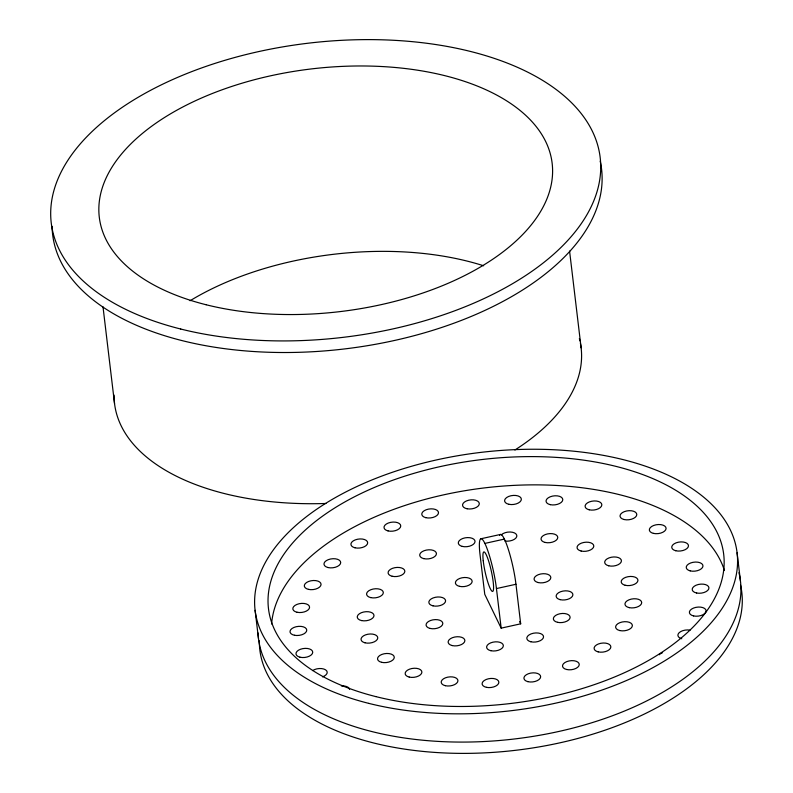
<?xml version="1.0" encoding="UTF-8"?>
<svg xmlns="http://www.w3.org/2000/svg" width="793" height="793" viewBox="0 0 793 793"><rect width="100%" height="100%" fill="white"/><g stroke="black" fill="none" stroke-linecap="round" stroke-linejoin="round"><path stroke-width="1.19" d="M480.935 538.764L500.452 534.452M499.58 535.414A33.712 5.184 77.5 0 1 507.788 547.715A33.712 5.184 77.5 0 1 515.965 584.263L520.684 623.823L501.166 628.145L484.761 594.334L480.043 554.763A33.712 5.184 77.5 0 1 484.88 543.413L504.388 539.091M501.166 628.145L496.448 588.575L515.965 584.263M519.623 621.643L520.684 623.823M737.084 552.761L740.454 581.021M569.582 251.113L581.11 347.8M255.108 610.313L258.478 638.573M103.001 306.812L114.539 403.508M738.937 572.685A242.698 130.042 -6.8 0 1 517.532 738.6A242.698 130.042 -6.8 0 1 258.042 632.923M271.602 623.972A229.217 122.816 -6.8 0 1 485.276 487.804A229.217 122.816 -6.8 0 1 724.396 570.345M484.88 543.413A33.712 5.184 77.5 0 1 496.448 588.575M740.563 585.175A242.698 130.042 -6.8 0 1 514.617 750.416A242.698 130.042 -6.8 0 1 259.341 640.813M501.295 534.849A8.426 4.52 -6.8 0 1 512.565 532.281A8.426 4.52 -6.8 0 1 515.916 538.041A8.426 4.52 -6.8 0 1 504.863 540.995M312.63 670.581A8.426 4.52 -6.8 0 1 325.536 669.807A8.426 4.52 -6.8 0 1 322.533 676.865M341.367 685.935A8.426 4.52 -6.8 0 1 349.584 689.385M659.251 654.75A8.426 4.52 -6.8 0 1 662.561 652.669M681.772 638.722A8.426 4.52 -6.8 0 1 678.967 632.883A8.426 4.52 -6.8 0 1 690.059 630.148M580.397 343.171A234.946 125.889 -6.8 0 1 514.895 450.008M325.943 503.476A234.946 125.889 -6.8 0 1 114.053 395.073M579.356 338.581A234.946 125.889 -6.8 0 1 579.911 340.871M600.202 161.157A276.41 148.103 -6.8 0 1 344.489 348.94A276.41 148.103 -6.8 0 1 52.09 226.362M190.072 300.745A228.037 122.191 -6.8 0 1 483.651 265.784M368.795 703.381A242.698 130.042 -6.8 0 0 737.46 565.24A242.698 130.042 -6.8 0 0 382.048 475.988A242.698 130.042 -6.8 0 0 368.795 703.381M375.862 696.611A229.217 122.816 -6.8 0 0 724.049 566.152A229.217 122.816 -6.8 0 0 388.382 481.857A229.217 122.816 -6.8 0 0 375.862 696.611M483.234 560.75A20.221 3.113 77.5 0 0 492.304 591.39A20.221 3.113 77.5 0 0 489.202 562.871A20.221 3.113 77.5 0 0 483.234 560.75M430.004 628.413A8.426 4.52 -6.8 0 0 442.811 623.615A8.426 4.52 -6.8 0 0 430.47 620.522A8.426 4.52 -6.8 0 0 430.004 628.413M364.968 642.796A8.426 4.52 -6.8 0 0 377.765 637.998A8.426 4.52 -6.8 0 0 365.424 634.906A8.426 4.52 -6.8 0 0 364.968 642.796M299.923 657.189A8.426 4.52 -6.8 0 0 312.729 652.391A8.426 4.52 -6.8 0 0 300.388 649.289A8.426 4.52 -6.8 0 0 299.923 657.189M452.198 645.571A8.426 4.52 -6.8 0 0 464.876 640.665A8.426 4.52 -6.8 0 0 452.397 637.701A8.426 4.52 -6.8 0 0 452.198 645.571M490.946 650.726A8.426 4.52 -6.8 0 0 503.357 645.591A8.426 4.52 -6.8 0 0 490.619 642.895A8.426 4.52 -6.8 0 0 490.946 650.726M530.854 641.765A8.426 4.52 -6.8 0 0 543.552 636.878A8.426 4.52 -6.8 0 0 531.112 633.885A8.426 4.52 -6.8 0 0 530.854 641.765M557.509 622.317A8.426 4.52 -6.8 0 0 570.117 617.341A8.426 4.52 -6.8 0 0 557.568 614.446A8.426 4.52 -6.8 0 0 557.509 622.317M560.096 599.647A8.426 4.52 -6.8 0 0 572.893 594.849A8.426 4.52 -6.8 0 0 560.552 591.747A8.426 4.52 -6.8 0 0 560.096 599.647M538.16 582.548A8.426 4.52 -6.8 0 0 550.828 577.631A8.426 4.52 -6.8 0 0 538.358 574.667A8.426 4.52 -6.8 0 0 538.16 582.548M459.444 586.334A8.426 4.52 -6.8 0 0 472.152 581.457A8.426 4.52 -6.8 0 0 459.702 578.454A8.426 4.52 -6.8 0 0 459.444 586.334M432.988 605.842A8.426 4.52 -6.8 0 0 445.597 600.866A8.426 4.52 -6.8 0 0 433.047 597.972A8.426 4.52 -6.8 0 0 432.988 605.842M381.572 662.314A8.426 4.52 -6.8 0 0 394.28 657.427A8.426 4.52 -6.8 0 0 381.829 654.433A8.426 4.52 -6.8 0 0 381.572 662.314M409.228 677.083A8.426 4.52 -6.8 0 0 421.896 672.177A8.426 4.52 -6.8 0 0 409.416 669.213A8.426 4.52 -6.8 0 0 409.228 677.083M445.329 685.697A8.426 4.52 -6.8 0 0 457.938 680.731A8.426 4.52 -6.8 0 0 445.388 677.837A8.426 4.52 -6.8 0 0 445.329 685.697M486.446 687.333A8.426 4.52 -6.8 0 0 498.856 682.188A8.426 4.52 -6.8 0 0 486.119 679.502A8.426 4.52 -6.8 0 0 486.446 687.333M527.86 681.653A8.426 4.52 -6.8 0 0 540.657 676.855A8.426 4.52 -6.8 0 0 528.316 673.763A8.426 4.52 -6.8 0 0 527.86 681.653M566.549 669.48A8.426 4.52 -6.8 0 0 579.257 664.593A8.426 4.52 -6.8 0 0 566.807 661.6A8.426 4.52 -6.8 0 0 566.549 669.48M598.18 651.866A8.426 4.52 -6.8 0 0 610.858 646.949A8.426 4.52 -6.8 0 0 598.378 643.985A8.426 4.52 -6.8 0 0 598.18 651.866M619.769 630.554A8.426 4.52 -6.8 0 0 632.378 625.578A8.426 4.52 -6.8 0 0 619.829 622.683A8.426 4.52 -6.8 0 0 619.769 630.554M629.295 607.656A8.426 4.52 -6.8 0 0 641.706 602.521A8.426 4.52 -6.8 0 0 628.968 599.825A8.426 4.52 -6.8 0 0 629.295 607.656M625.132 585.254A8.426 4.52 -6.8 0 0 637.939 580.456A8.426 4.52 -6.8 0 0 625.598 577.363A8.426 4.52 -6.8 0 0 625.132 585.254M608.727 565.796A8.426 4.52 -6.8 0 0 621.434 560.909A8.426 4.52 -6.8 0 0 608.984 557.915A8.426 4.52 -6.8 0 0 608.727 565.796M581.13 551.036A8.426 4.52 -6.8 0 0 593.808 546.119A8.426 4.52 -6.8 0 0 581.328 543.155A8.426 4.52 -6.8 0 0 581.13 551.036M545.168 542.452A8.426 4.52 -6.8 0 0 557.776 537.485A8.426 4.52 -6.8 0 0 545.227 534.591A8.426 4.52 -6.8 0 0 545.168 542.452M462.24 546.397A8.426 4.52 -6.8 0 0 475.037 541.599A8.426 4.52 -6.8 0 0 462.696 538.506A8.426 4.52 -6.8 0 0 462.24 546.397M423.749 558.629A8.426 4.52 -6.8 0 0 436.447 553.742A8.426 4.52 -6.8 0 0 424.007 550.748A8.426 4.52 -6.8 0 0 423.749 558.629M392.178 576.263A8.426 4.52 -6.8 0 0 404.846 571.347A8.426 4.52 -6.8 0 0 392.366 568.383A8.426 4.52 -6.8 0 0 392.178 576.263M370.718 597.605A8.426 4.52 -6.8 0 0 383.326 592.629A8.426 4.52 -6.8 0 0 370.787 589.734A8.426 4.52 -6.8 0 0 370.718 597.605M361.588 620.582A8.426 4.52 -6.8 0 0 373.999 615.447A8.426 4.52 -6.8 0 0 361.261 612.751A8.426 4.52 -6.8 0 0 361.588 620.582M693.627 615.933A8.426 4.52 -6.8 0 0 706.127 610.868A8.426 4.52 -6.8 0 0 693.469 608.092A8.426 4.52 -6.8 0 0 693.627 615.933M696.65 593.015A8.426 4.52 -6.8 0 0 708.942 587.791A8.426 4.52 -6.8 0 0 696.105 585.214A8.426 4.52 -6.8 0 0 696.65 593.015M690.178 570.871A8.426 4.52 -6.8 0 0 702.975 566.073A8.426 4.52 -6.8 0 0 690.634 562.98A8.426 4.52 -6.8 0 0 690.178 570.871M675.755 550.739A8.426 4.52 -6.8 0 0 688.483 545.881A8.426 4.52 -6.8 0 0 676.062 542.858A8.426 4.52 -6.8 0 0 675.755 550.739M653.402 533.372A8.426 4.52 -6.8 0 0 666.09 528.475A8.426 4.52 -6.8 0 0 653.63 525.491A8.426 4.52 -6.8 0 0 653.402 533.372M624.111 519.524A8.426 4.52 -6.8 0 0 636.789 514.607A8.426 4.52 -6.8 0 0 624.309 511.644A8.426 4.52 -6.8 0 0 624.111 519.524M589.209 509.8A8.426 4.52 -6.8 0 0 601.847 504.863A8.426 4.52 -6.8 0 0 589.328 501.929A8.426 4.52 -6.8 0 0 589.209 509.8M550.233 504.655A8.426 4.52 -6.8 0 0 562.792 499.649A8.426 4.52 -6.8 0 0 550.203 496.795A8.426 4.52 -6.8 0 0 550.233 504.655M508.937 504.308A8.426 4.52 -6.8 0 0 521.348 499.174A8.426 4.52 -6.8 0 0 508.6 496.477A8.426 4.52 -6.8 0 0 508.937 504.308M467.117 508.769A8.426 4.52 -6.8 0 0 479.299 503.456A8.426 4.52 -6.8 0 0 466.353 500.978A8.426 4.52 -6.8 0 0 467.117 508.769M425.752 517.66A8.426 4.52 -6.8 0 0 438.509 512.823A8.426 4.52 -6.8 0 0 426.119 509.78A8.426 4.52 -6.8 0 0 425.752 517.66M388.045 530.913A8.426 4.52 -6.8 0 0 400.752 526.027A8.426 4.52 -6.8 0 0 388.302 523.033A8.426 4.52 -6.8 0 0 388.045 530.913M354.986 547.785A8.426 4.52 -6.8 0 0 367.674 542.878A8.426 4.52 -6.8 0 0 355.205 539.904A8.426 4.52 -6.8 0 0 354.986 547.785M328.054 567.55A8.426 4.52 -6.8 0 0 340.712 562.634A8.426 4.52 -6.8 0 0 328.223 559.68A8.426 4.52 -6.8 0 0 328.054 567.55M308.457 589.368A8.426 4.52 -6.8 0 0 321.066 584.391A8.426 4.52 -6.8 0 0 308.527 581.497A8.426 4.52 -6.8 0 0 308.457 589.368M297.088 612.265A8.426 4.52 -6.8 0 0 309.577 607.2A8.426 4.52 -6.8 0 0 296.919 604.415A8.426 4.52 -6.8 0 0 297.088 612.265M294.461 635.262A8.426 4.52 -6.8 0 0 306.752 630.038A8.426 4.52 -6.8 0 0 293.916 627.451A8.426 4.52 -6.8 0 0 294.461 635.262M180.725 329.026A276.41 148.103 -6.8 0 0 600.598 171.714A276.41 148.103 -6.8 0 0 195.821 70.062A276.41 148.103 -6.8 0 0 180.725 329.026M206.101 304.74A228.037 122.191 -6.8 0 0 552.493 174.956A228.037 122.191 -6.8 0 0 218.551 91.096A228.037 122.191 -6.8 0 0 206.101 304.74"/></g></svg>
